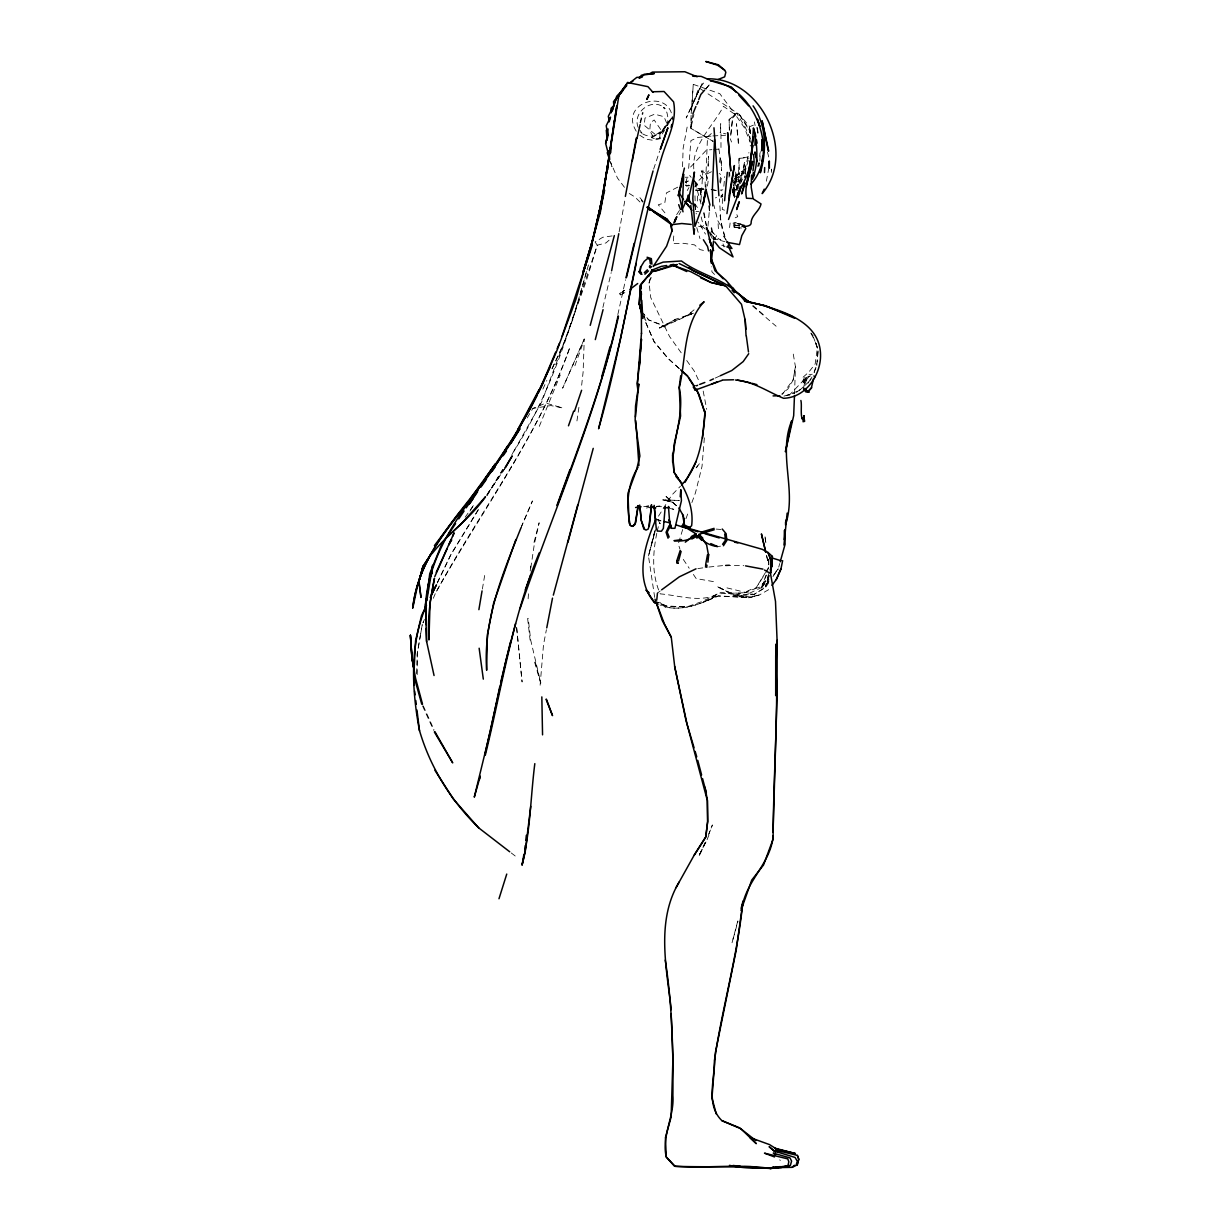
<?xml version="1.0" encoding="UTF-8"?>
<svg xmlns="http://www.w3.org/2000/svg" width="1230" height="1230" viewBox="0 0 1230 1230"><rect width="100%" height="100%" fill="white"/><g stroke="black" fill="none" stroke-linecap="round" stroke-linejoin="round"><path stroke-width="0.75" stroke-dasharray="5 3.75" d="M723.855 186.237L724.731 176.613M417.17 674.64L417.216 654.006L420.368 635.649M697.456 200.997L697.487 195.155M720.657 132.732L720.719 123.677L720.165 132.656M691.076 115.389L690.86 128.335L713.185 141.419L690.86 128.335L691.368 115.835M739.046 169.571L739.261 158.439M743.504 174.153L743.289 171.231L740.491 171.923L734.356 178.919M693.782 168.91C691.952 144.325 712.846 126.552 723.471 106.334L735.402 114.744L744.457 127.828L750.239 142.434M705.236 186.929L705.051 180.656L700.239 175.583L700.639 172.262L702.038 171.954M686.248 182.778C685.079 184.116 687.985 170.924 691.122 177.381M735.709 172.031L735.725 189.774M708.173 166.142L708.449 156.256L708.049 166.112M416.693 673.61L417.293 653.099L421.014 631.743M736.432 190.358L737.062 173.968L734.879 176.444M682.542 166.696L683.127 148.369L687.355 125.937M584.265 339.019L562.633 388.203L584.265 339.019L583.112 372.106L581.283 388.726M805.22 379.24L806.219 380.255L805.22 379.24L808.402 374.95L812.261 374.197M794.549 393.908L795.441 366.74L793.012 352.595M758.003 166.158L758.187 162.514M803.451 388.772L805.173 379.655L806.28 380.562L805.22 384.006M691.614 110.408L693.259 84.347L719.796 93.68L735.479 114.759L732.603 117.742L730.758 135.162M804.451 383.668L804.989 379.332L803.867 379.686L803.052 382.945M745.196 173.937L744.75 169.217L745.549 170.309M691.183 113.621L693.259 84.347M737.339 190.389C736.078 186.914 741.844 173.092 736.201 174.076M738.185 189.082L738.692 181.563L734.418 182.194L734.571 197.753M707.957 226.212L709.772 205.933M817.889 351.795L816.766 365.833M528.131 598.795L528.516 593.367M673.763 235.945L673.118 243.632L683.081 243.279L694.473 244.862L700.024 249.613L706.466 251.105M704.36 437.849L702.023 466.37L695.473 492.8L691.66 503.162M540.124 685.218L543.522 644.597L546.397 629.714M818.165 350.95L817.104 362.004M659.634 138.298L660.418 129.119L654.191 120.002L650.424 122.646L649.732 130.734L654.314 138.575L659.634 138.298L666.337 127.29M705.743 189.374L706.712 176.459L705.098 173L701.238 170.724L701.561 171.893M759.694 156.287L760.017 152.874M702.914 170.201L700.716 204.488M730.743 135.392L732.711 117.588L735.479 114.759M530.207 571.012L531.068 563.586M768.888 167.664L766.059 182.901M729.575 227.581L730.113 222.999M719.504 162.422L720.088 157.947L718.812 147.969M733.095 188.882L732.726 191.803L732.711 188.836M732.45 191.004L734.018 195.755C730.974 188.313 735.54 178.442 742.413 174.752L734.971 178.704M739.538 225.905L734.71 224.921L734.956 223.122L741.644 224.383M576.947 420.937L578.992 406.792M693.013 113.483L690.86 128.335L693.92 114.467M739.553 226.059L734.679 225.275L734.325 226.966L739.722 227.857M530.791 567.952L534.358 544.014L539.14 522.781L533.559 544.152M733.357 185.669L736.232 176.828L733.926 185.853L734.541 194.755L733.249 188.236M736.693 189.128L737.754 182.44M719.811 182.225L720.58 175.921L719.212 173.353M758.941 166.404L759.54 162.76M759.832 160.93L760.401 151.705M745.503 174.245L745.688 173.138M737.047 188.99L738.169 182.317M482.375 589.047L485.22 572.196M420.675 633.804L422.259 624.625L421.321 629.96M619.12 231.855L625.24 198.276M733.295 187.437L733.003 194.063L735.417 196.493M666.952 125.383L668.198 118.941L666.952 112.606L663.385 107.364L665.138 108.532C652.684 96.355 631.467 112.453 638.37 127.92M720.488 183.116L721.334 178.073L720.226 174.06M734.725 224.829L735.079 223.091M649.84 279.133L649.04 283.131L651.024 277.765M740.737 182.225L744.627 164.205L739.415 182.87M734.679 225.275L734.31 226.92L738.984 227.688M617.829 314.572L625.578 279.764M707.465 186.053L708.096 181.502L706.235 174.568M738.861 182.394L739.092 179.611M656.789 533.282C652.669 553.269 651.639 574.841 660.233 593.875C680.528 595.489 702.115 603.991 721.164 592.307L749.946 596.934L758.91 595.089L748.932 597.765L718.305 595.966C700.331 603.945 679.375 613.17 659.926 604.914M657.174 531.575L659.157 523.088L660.295 523.749L658.265 520.382M744.811 170.063L748.916 152.551M640.046 122.708L642.49 112.484M602.885 307.469L611.187 272.63M654.698 597.426L648.471 556.037L655.067 530.361M640.538 122.969L643.09 112.668M654.852 530.668L648.471 556.037L654.775 532.59M744.765 173.384L748.609 158.578M737.785 920.993L732.035 942.764L738 921.178M652.069 542.768L655.744 528.977M814.214 372.659L816.612 363.788M778.728 567.091L779.712 563.571M577.793 302.273L573.088 318.724L541.738 401.856L511.865 454.777M579.884 294.969L589.293 262.067M586.526 271.476C568.813 335.267 547.888 399.227 511.449 455.038M806.28 380.562L804.912 380.5L805.173 379.655M682.665 529.53L678.268 543.937L679.929 549.087M768.627 576.762L765.46 586.833L769.657 575.01M686.724 185.361L685.648 185.484L689.031 185.238L688.001 185.207M653.622 169.125L659.634 151.075M768.935 575.394L766.567 582.436L768.919 579.115L761.416 587.894L768.627 576.624M739.061 184.208L744.473 162.468L745.472 171.401M574.887 365.771L582.39 344.892M765.952 575.256L760.97 589.016L766.459 575.04M685.956 518.722L688.493 511.818M651.039 277.55L649.071 282.823L650.747 297.583L669.551 336.543L682.435 354.532M697.487 104.396L698.763 101.06M757.772 166.419L759.033 163.129M708.618 834.678L712.401 824.961L708.895 833.771M707.066 839.721L709.833 832.71M721.103 195.216C723.717 197.63 721.088 194.617 722.779 194.017L722.548 194.817M539.309 426.349L560.28 374.95M769.273 572.826L766.551 579.499L759.202 587.479L752.037 588.939L743.966 592.752L717.551 593.844L702.053 601.547L687.339 606.698L666.675 606.144L656.574 601.901L667.121 606.19L687.339 606.698M696.58 104.811L698.01 101.337M733.203 182.67C732.111 179.857 743.12 168.771 736.34 175.613M424.412 619.459L422.982 622.903L424.473 619.351M433.329 598.272L435.543 592.998C480.13 510.973 538.878 436.004 569.921 347.168C538.479 436.035 480.838 511.926 435.236 593.598M520.89 528.07L532.436 500.856M814.076 372.183L816.09 367.432M521.09 527.393L532.298 501.379M699.809 88.437L691.368 107.656L697.887 90.559L703.975 82.533L702.93 81.749L686.202 117.988L699.809 88.437L704.544 91.558M542.891 389.095L546.812 380.485M552.316 368.416L565.677 339.096L597.288 245.216L595.059 241.972L602.746 237.267L612.694 235.837M740.429 183.593L742.736 178.581M705.067 842.904L698.717 856.495L706.235 841.397M810.401 380.316L811.954 377.01M705.297 842.504L698.932 856.003L705.159 842.842M437.465 582.436L450.411 555.468L480.207 506.775M551.87 368.846L562.602 346.491L586.449 280.471L597.288 245.216L605.99 242.91L610.172 239.25M437.234 583.051L451.302 553.915L478.916 508.528M803.282 380.009L804.374 377.779L806.173 378.041L806.403 381.162L803.99 382.53L802.698 381.208L803.79 378.963M662.924 130.964L666.783 123.384L664.015 116.712L654.698 114.175L644.966 118.126L644.243 125.306L656.113 135.208L662.924 130.964L672.21 117.573M687.232 190.558L688.954 187.575M679.037 214.727L680.928 211.437M695.088 186.975L696.964 183.716L696.149 183.055L711.294 168.372M808.125 383.114L811.6 377.133M527.178 417.908L532.867 408.421L545.828 403.102L562.802 407.976L550.871 405.577L532.867 408.421M667.29 125.721L672.087 117.849M486.803 495.567L502.578 469.629M487.157 495.413L503.055 469.445M769.042 581.021L763.292 588.616L753.59 594.72L732.68 594.782L717.382 586.602L729.959 592.66L742.259 593.567L755.651 588.509L765.245 572.903M766.198 571.335L769.073 566.646M733.664 182.932L736.032 179.595L733.311 181.902M721.103 190.819L720.811 189.897M658.496 516.17L671.826 495.044L680.482 486.158M469.968 511.08L474.011 504.669L469.599 510.942M505.499 467.508L486.557 495.398M755.651 588.509L764.799 574.226M765.813 572.642L768.873 567.876M504.531 469.014L485.512 496.736M676.685 214.65L679.729 210.023M694.95 186.806L696.964 183.716M768.704 582.82L765.537 587.479L753.99 594.444L741.459 595.382L735.356 595.72L717.382 586.602M772.947 576.609L778.236 568.86L773.885 574.502M806.219 380.255L809.002 376.472L811.708 375.442L806.972 377.241M465.171 517.215L468.492 512.51M696.441 467.784L699.639 463.264L696.103 467.769M654.314 138.575L651.47 137.606L662.063 130.641L671.841 117.603M773.639 574.933L778.236 568.86M662.063 130.641L672.057 117.526M768.458 581.575L765.183 585.818L748.332 593.783L753.99 594.444L726.161 587.694M713.692 239.481L716.583 235.976L712.139 231.917M705.743 89.144L711.278 82.579M705.836 88.698L709.572 84.424M735.632 176.782L739.168 172.83L743.089 171.247L743.52 173.307L743.089 171.247L740.491 171.923M782.357 394.384L793.196 379.716L795.41 366.678L793.104 380.147L787.969 388.911L781.634 394.169M711.371 133.547L707.527 136.791L705.959 174.399L713.077 170.97M750.223 138.806L745.472 127.736L736.693 113.114L729.021 119.633L729.452 130.288M799.454 390.448L803.559 386.651M804.927 385.39L809.033 381.592M788.861 395.614L802.898 381.008L804.605 381.654L801.714 381.684L804.435 381.746L803.39 382.069L804.666 378.148L802.959 377.349L808.971 371.906L815.167 363.942L817.35 348.136L814.414 339.434M694.074 309.837L686.909 315.649L659.526 327.933L665.353 326.703L648.733 320.046L644.428 314.157M796.486 392.37L800.899 388.849M657.466 593.137L660.233 590.938M663.385 130.964C657.281 137.268 646.734 138.067 640.184 131.994L641.922 133.178L639.262 129.227M691.322 312.635L686.909 315.649L691.798 313.804M686.524 185.792L685.879 184.715M722.794 196.416L720.934 196.954M696.288 386.143L697.887 385.667M736.693 113.114L729.159 119.694L729.329 130.411M675.947 319.154L659.526 327.933L675.947 319.154L693.428 313.204M768.658 589.677L759.125 595.105L748.932 597.765L732.88 595.996L747.225 597.226L718.212 595.95L703.837 601.839L717.567 595.182C701.623 604.222 683.603 610.664 665.092 607.097L659.418 602.316M722.456 196.846L720.765 197.061M651.47 137.606L656.113 135.208M620.397 294.862L625.378 292.325L624.025 293.647L622.78 292.017L624.348 290.418L619.766 293.432L620.397 294.862L619.766 293.432L624.363 290.434L622.703 291.279L623.641 293.37M677.73 187.16L666.414 192.91L664.815 202.796L658.265 204.795L666.568 214.835M721.979 196.016L721.241 195.908M722.456 196.216L721.18 196.6M715.168 378.102L720.35 375.719M735.217 217.802L737.754 216.68L736.263 213.328M691.752 313.911L664.6 326.027L648.564 319.815L641.522 311.574M753.375 125.137L749.716 126.69L739.276 114.39L706.112 92.588M797.717 391.171L786.6 395.553M715.383 197.907L716.583 197.43M721.041 190.081L722.856 189.82M783.941 396.137L794.688 392.908M713.2 239.865L715.814 239.112L724.977 241.726M694.658 385.836L697.994 384.898M660.725 138.513L653.345 140.343L645.965 139.174L639.708 135.208M646.396 508.036L649.317 507.375M736.478 189.174L735.217 190.112L734.418 193.771A3.275 1.184 -83.2 0 0 734.756 194.109M702.591 189.512C690.83 192.603 694.32 187.667 704.098 188.498C690.814 188.913 693.997 192.372 704.098 189.236L696.134 190.742L704.16 189.143M656.528 506.468L663.37 506.806M717.536 546.581L720.488 546.166M697.856 568.567L707.066 567.291M708.911 567.045L723.763 565.508M686.294 186.099L689.723 185.669M656.266 506.391L659.91 505.945M711.002 136.115L697.902 137.437L690.922 140.574L688.585 169.187L706.435 150.06L711.893 149.645M712.862 135.93L725.546 135.285M722.379 198.476L722.287 209.438L724.516 210.192M713.707 149.506L720.98 148.953L720.965 132.64L725.854 133.901M738.123 176.643L740.306 177.551L740.629 180.918M725.639 565.431L743.843 565.677M685.264 177.258L688.047 177.212M738.615 228.488L739.799 228.488M695.949 211.422L698.717 211.452M733.418 224.429L734.11 227.473L741.644 228.011M737.523 227.781L739.338 227.888M716.137 529.085L721.026 529.469M716.06 190.373L709.356 189.251L719.381 191.096M713.415 581.606L696.165 578.577L693.182 574.149M738 223.722L741.536 224.49M748.44 156.917L739.491 158.316L745.549 157.809L748.516 158.716M698.594 226.243L702.284 227.15M670.304 508.513L673.763 509.358L670.688 508.344M744.857 225.259L734.971 222.415L733.019 223.199L739.553 225.444M657.204 519.829L660.802 520.89M721.749 245.247L725.147 246.338M657.512 519.614L660.941 520.828M655.99 519.091L660.51 520.69M629.268 193.464L634.941 197L640.784 202.827M717.936 238.251L721.011 240.388L719.965 238.205M511.25 852.959L515.662 856.357M752.652 306.086L776.115 326.227M711.14 231.302L716.583 235.976M713.661 237.206L715.829 239.112L697.841 222.123M752.945 305.486L763.492 314.819M679.145 368.447L667.752 358.284L654.068 341.802L644.428 319.37M803.867 379.686L804.912 380.624M676.193 505.561L664.754 495.306L676.546 505.73M659.695 602.254L665.092 607.097M679.206 368.539L668.182 358.376L654.222 341.802L644.289 319.293M714.584 274.49L711.955 271.861L711.586 266.787M733.003 194.063L735.017 196.154M624.471 187.314L617.46 178.012L610.203 161.391M738.846 173.215L739.338 173.799L738.938 172.784M694.581 203.396L698.563 209.177M738.369 170.247L740.306 177.551M694.596 181.41L697.871 185.407L696.38 182.932M643.059 201.551L639.631 197.292L642.506 202.104M686.448 183.162L686.033 181.517M810.97 332.992L813.23 335.959M694.135 180.303L697.871 185.407M686.724 360.513L694.227 371.014L698.932 380.962M709.895 232.132L715.184 239.65M726.13 240.065L723.225 235.837L726.284 240.342M636.248 131.195C618.167 102.244 671.057 86.5 672.626 119.864M739.999 115.512L750.269 131.871M683.28 559.404L689.215 568.26M739.276 114.39L748.67 128.427L750.454 133.409M720.38 225.044L717.736 220.616L713.861 204.964M779.789 1159.798L780.251 1160.567M700.224 224.829L705.451 234.115M709.925 234.177L712.601 239.066M810.985 333.345L813.583 338.342M643.844 316.279L646.073 321.091L644.013 315.818M422.52 705.851L433.59 730.266M423.289 705.882L434.098 729.913M730.282 138.79L731.543 142.019M813.368 337.082L815.013 341.356M706.712 176.459L707.727 179.134M734.156 196.877L732.711 190.788M815.628 343.062L818.027 349.889M750.362 132.978L749.408 127.628L750.515 130.826M723.025 243.924L724.04 246.923M696.749 227.565L699.962 238.589M534.604 662.155L540.708 683.296M701.023 204.011L695.396 183.408M535.296 662.124L540.8 683.05L530.653 639.923L528.239 618.306M816.182 343.339L817.766 349.428M734.018 195.755L732.603 190.296L732.726 191.572M767.459 152.09L769.257 159.116M701.177 216.957L703.376 225.751M749.408 127.628L750.239 131.087M766.613 555.591L768.781 564.647M766.521 555.729L768.642 564.831M711.155 227.981L713.815 240.127M703.56 212.867L706.327 225.782M694.596 204.472L695.78 210.007M711.647 227.688L714.169 239.865M703.191 391.079L706.712 409.344M754.421 121.939L755.128 125.66M701.223 195.985L699.932 188.528L701.054 196.016M704.144 212.729L706.404 225.767M757.234 127.689L758.495 134.977M756.896 127.244L757.972 134.27M768.181 559.158L768.704 562.802M694.965 204.549L696.272 213.928M768.074 559.312L768.827 564.816M757.234 128.458L757.988 134.055M750.346 133.271L749.424 126.198L750.315 146.016M720.073 215.235L721.902 227.673L725.408 238.62L720.795 221.016L719.489 198.86M738.723 143.157L736.478 123.707L738.323 143.264M527.624 618.444L530.099 640.061M708.818 205.902L709.772 214.451M516.631 627.992L522.089 681.897M516.662 627.362L522.074 681.835M709.279 205.61L710.048 214.189M720.565 158.255L721.656 170.724L721.134 158.163M718.12 223.675L718.505 230.871M694.981 195.801L695.396 211.022M729.698 172.431L729.79 176.059M738.846 158.562L738.984 169.617M728.99 172.169L729.052 179.534M733.772 185.561L733.68 185.669M736.324 181.164C735.648 185.607 734.694 175.629 736.324 181.164M687.047 181.164L685.633 182.209L688.323 180.995L685.479 182.055L687.047 181.164M648.702 506.037L643.075 506.668L648.702 506.037M679.191 500.456L663.262 499.995L673.118 502.378L662.739 499.872L679.191 500.456M611.956 166.511L610.541 162.252L611.956 166.511M765.86 542.738L764.829 535.434L765.829 542.784M771.671 172.415L771.348 169.125L771.671 172.415"/><path stroke-width="1.5" d="M641.491 333.638L641.214 291.172L641.43 294.8M775.715 655.329L775.7 695.627L777.083 640.323L775.5 601.393L770.211 571.965M769.396 161.238L769.319 168.172L769.073 161.238M813.599 378.456L811.446 387.681L808.51 390.94L805.942 390.464L806.772 391.171L804.973 388.342M486.68 670.335C483.006 620.412 502.763 573.457 520.89 528.07M771.21 572.703L770.349 558.389L767.997 552.47L762.262 549.318L681.466 526.332M772.994 835.97L772.932 839.598L763.538 864.967L751.73 880.08L740.983 910.385M773.055 832.326L777.129 692.413L776.115 654.96M486.649 669.75L487.357 634.818L493.645 603.084L515.847 539.54M777.083 640.323L775.946 690.768L775.869 644.166C778.698 708.465 773.455 772.578 773.116 836.831C770.088 863.214 748.332 878.943 742.628 904.373C737.139 957.155 722.118 1008.246 714.399 1060.66C714.645 1080.278 705.697 1105.001 721.918 1120.668L740.906 1128.771L756.312 1143.669L749.67 1137.412L769.503 1144.592L776.514 1149.02L795.272 1153.433M772.363 556.39L771.84 566.523L772.363 556.39L767.997 552.47L772.179 563.432L770.949 569.936L770.595 563.34M751.561 175.06L751.207 187.129L753.083 198.599L746.518 198.23C743.812 185.745 750.485 173.522 752.576 161.361L746.241 186.591L750.546 160.254C749.593 171.554 744.319 181.902 738.63 191.511M784.14 539.54L784.494 530.299M608.02 128.95L607.497 138.221M729.098 199.737L729.236 196.216M754.943 145.278L755.374 134.07M762.108 139.697L761.662 150.798L762.108 139.912M794.472 395.722L793.673 415.694L785.417 451.748L791.782 420.599C777.606 454.362 797.132 490.632 785.463 524.826M764.476 172.523L764.691 167.572M413.849 674.132L413.941 685.371M414.049 670.412L415.586 640.646L421.521 615.6L426.487 605.329M641.491 333.038L637.34 383.391L637.893 391.801M641.845 313.296L642.813 318.462L639.2 303.518L640.569 284.622L651.362 272.03L670.565 265.803M751.699 154.519L753.452 127.92C757.234 143.51 758.633 160.115 753.698 175.613M762.754 156.241L762.339 161.591L762.677 157.486M640.184 355.593L639.154 368.354L641.476 339.173L640.461 351.934M665.23 506.376L663.37 528.408L661.402 531.283L657.496 531.006L656.236 528.346L654.329 507.037M694.135 172.169L692.828 198.445L694.919 226.458L703.068 204.58L705.636 190.558M680.19 496.736L680.79 489.617L681.42 500.81L674.932 528.3L671.457 528.316L669.904 525.61L668.459 506.499L669.151 507.867L664.015 507.56M770.949 569.936L771.364 564.939L770.472 570.243M638.155 391.571L638.816 383.96L635.541 405.931L635.157 420.368L639.892 456.023L636.417 470.321L627.961 493.215L629.084 522.935L630.313 525.395L632.635 526.363L635.649 522.827L638.155 505.622M694.52 228.98L694.058 234.269L690.783 205.456M724.593 200.721L727.299 172.354M760.786 168.018L760.355 172.769C766.721 151.106 766.613 125.137 753.083 105.857M683.742 174.322L682.143 209.776L687.632 197.784L688.047 201.105L694.55 172.369M702.53 438.095L705.067 411.097L705.082 413.234C703.068 438.126 699.409 465.909 681.712 484.881M534.819 763.646C530.53 797.363 530.345 831.864 522.089 864.967L523.888 854.435M740.26 186.376L739.046 194.617L737.892 197.169L736.801 197.077M750.331 163.621L753.006 137.068L752.176 143.925M783.941 545.09L787.154 513.125M656.743 600.148L657.466 593.137M639.831 360.082L637.34 383.376L637.97 391.417M726.93 213.605L734.387 165.543L729.052 195.539M713.492 241.311L711.355 262.175M707.896 562.172L708.757 554.361M753.252 172.692L752.545 179.134L754.559 174.522M524.779 849.177L525.164 845.702M525.764 840.49L526.348 835.278M745.811 228.519L741.828 235.607L739.507 244.586L726.807 242.249M530.73 806.342L525.225 851.744L522.089 864.951M607.743 169.679L608.235 165.912M608.727 162.16L609.45 156.518M638.232 389.049L635.449 416.955M752.975 170.893L754.144 161.945L753.652 154.334M651.931 264.235L651.346 258.638L647.072 257.239M651.346 506.391L648.979 526.071M680.713 375.78L679.206 387.096L680.574 416.032L674.209 444.061L672.702 461.066L672.656 453.532M750.946 158.885L752.775 145.248L750.5 158.624M639.831 272.384L640.599 266.802M614.416 120.54C607.082 171.554 599.594 222.738 583.327 271.861C601.654 218.156 607.635 161.699 616.784 106.026L614.523 121.217M607.82 163.79L602.946 195.57L592.353 241.188L583.343 271.046L592.137 241.695L602.946 195.57L608.004 163.482M426.195 604.376L425.257 609.972C427.133 537.879 485.589 487.234 519.752 428.701M426.81 600.64L432.699 565.185L430.608 576.009L432.176 572.565M478.885 609.665L482.052 590.923M785.432 523.35L786.001 519.936M739.368 192.341L740.06 188.513M434.451 578.484C430.223 598.672 427.225 619.274 428.947 639.938L430.039 602.915L434.436 578.423M605.637 143.387L607.789 134.639L605.637 143.387L609.68 158.947M625.363 196.4L636.325 137.96M638.186 505.576L634.972 524.503L632.758 526.317L630.313 525.395C625.978 505.791 627.146 484.589 638.093 467.108M705.59 190.512L703.068 204.58L706.266 189.451M738.261 192.879L737.923 194.109L737.646 192.972M705.651 564.662L707.496 554.715M681.189 185.115L678.222 195.739L684.403 168.11M683.45 174.06L680.559 187.929M611.618 270.8L618.782 233.715M546.75 627.869L552.501 598.118M632.251 161.176L636.786 137.914M671.165 127.443L671.749 124.415M650.393 263.881L649.64 258.807L650.532 259.499L647.549 258.546L644.243 261.344L640.815 266.925L640.169 271.353L641.491 272.875M771.933 585.342L776.284 579.545L780.942 568.967L782.649 560.634M636.202 263.451L620.304 339.649L598.672 428.455M650.993 273.598L651.762 269.893M609.173 121.862L610.48 117.142L606.221 125.737L607.774 134.777M418.123 582.943L412.849 607.758C420.322 542.245 476.487 500.625 507.344 446.305M499.857 686.232L490.355 731.097L474.288 797.148L480.269 776.13L479.331 779.635M599.041 215.988L604.622 190.235M412.68 608.158C419.368 546.627 470.752 506.898 500.918 456.884M744.719 177.243L745.011 175.982M637.032 138.252L640.123 124.676M626.485 277.442L643.905 204.288L653.038 170.97M500.61 682.665L510.435 641.999M539.201 552.885C512.218 617.537 501.994 687.263 485.373 754.897M625.978 277.934L634.127 243.402M615.507 100.968L616.645 96.324L626.746 85.623M797.317 1164.979L798.716 1159.244L797.501 1155.431L775.331 1150.096L777.591 1151.803M618.029 315.91C604.191 380.793 580.222 442.723 557.467 504.838M618.475 316.433C595.505 417.001 553.316 511.557 520.013 608.819M484.774 755.097L505.822 661.156L515.524 623.595M595.305 339.603L603.069 309.653M770.441 570.09L772.179 563.432L770.349 558.389M674.67 222.292L676.808 216.634L673.809 222.845M741.137 908.278L743.058 901.021L736.216 950.083L715.506 1052.034L711.97 1098.021L716.291 1114.042M678.56 560.972L681.113 551.378M590.231 325.35L614.339 235.607M567.952 542.215L593.229 448.366M598.595 428.686C624.333 339.557 635.218 246.861 661.494 157.901C666.829 139.651 677.453 121.509 673.579 101.859L664.046 91.497L652.392 91.773M553.331 595.135L577.67 505.176M422.997 566.415L418.969 581.098L420.983 597.457L418.846 581.39L422.997 566.415L418.969 581.098L423.674 566.753L431.546 553.269L422.997 566.415L431.546 553.269M601.931 376.103L610.034 346.645M736.693 197.569L737.539 194.571M780.204 561.818L785.109 544.229L784.617 530.207M741.521 193.771L744.565 183.101M741.967 193.633L745.073 183.024M738.876 202.028L736.662 209.546L739.368 201.935M796.994 1165.041L798.793 1159.229L797.286 1155.385M498.98 898.761L506.745 874.069M660.402 149.399L667.89 127.797L660.279 149.091M676.838 560.711L680.205 550.456M562.079 336.313L592.26 245.37M728.529 219.447L741.721 185.638M434.79 576.609L447.166 548.626M574.518 411.235L581.621 390.264M568.475 425.811L573.672 411.143M525.287 589.862L530.668 574.825M674.624 221.492L675.608 218.709M569.967 469.599L556.883 505.53M764.214 189.143L762.17 193.602C796.948 153.089 761.232 77.29 707.173 78.828M679.221 881.941C656.559 919.456 665.937 965.212 670.842 1006.094L670.996 1009.845M618.905 95.894L620.12 92.834M693.013 113.483L695.873 106.533M698.732 99.599L700.869 94.403L704.606 90.128M647.103 99.2L648.917 94.833L646.642 99.292M432.114 572.765L429.193 579.668L425.288 608.773L429.747 573.672L441.739 544.244L455.577 523.657M538.632 392.247L555.683 352.149M557.159 348.659L559.389 343.431M776.284 579.545L780.942 568.967M656.005 519.075C644.781 544.613 633.973 578.992 654.621 602.7L658.112 604.161M448.719 545.121L451.041 539.878M452.579 536.388L454.131 532.882L436.25 572.319M608.235 150.66L607.251 152.843L609.603 159.685M550.302 366.771L530.653 407.868L509.112 444.676M426.149 606.036C409.421 644.751 411.789 689.415 419.368 730.128C430.269 767.582 451.102 800.761 478.87 828.021M430.193 597.611L435.851 585.803M670.058 526.578L667.167 532.098L669.166 537.08M432.268 593.321L436.419 584.757M702.837 538.171L699.762 535.081L698.702 535.926C703.114 541.861 710.171 545.736 717.536 546.581L710.771 543.583M538.955 389.864L517.676 429.762M531.483 406.269L537.279 395.091M681.835 181.148L683.342 178.288M685.125 482.221L695.873 462.065M676.054 887.645L694.058 855.388L705.682 837.092L707.65 821.625L707.404 800.715L687.17 724.639L674.624 666.276M517.968 430.131L530.653 407.868M505.499 467.508L512.187 455.915L504.93 467.907M519.921 428.947L510.942 443.154L541.569 386.528L557.252 349.766L575.871 299.505L600.44 211.745L618.859 95.648L627.684 82.533L631.174 83.163M449.719 543.137L451.748 539.939M468.968 504.469L477.563 491.831M694.135 855.25L705.882 836.8L707.665 821.394L707.358 800.007L705.021 787.215M723.424 545.751L726.792 540.508L726.161 533.774L722.225 529.023M653.192 266.495L666.599 246.2L671.98 230.84L670.78 224.767L681.789 223.506L691.214 224.429M648.625 276.581L652.853 270.2M482.175 484.051L517.092 431.961M458.775 518.906L464.094 510.988M466.216 507.821L477.932 490.386M485.573 478.255L495.306 463.971L470.583 498.319M502.978 453.855L508.128 446.305M469.783 503.501L473.012 498.796M485.127 478.747L494.706 464.94M748.732 353.687L743.181 361.589L731.758 370.538L720.35 375.719M480.899 487.126L486.45 479.27M492 471.428L495.336 466.724M503.101 455.746L506.437 451.041M722.533 544.337L725.577 540.047L724.701 534.005M434.405 545.597L458.959 513.248M622.718 90.882L615.799 99.2L612.217 110.746L615.799 99.2L626.439 85.562M621.212 91.358L627.731 82.548L647.949 86.669L653.038 92.373M641.768 77.136L644.043 74.261L654.329 73.539L641.384 75.261L639.17 78.243L641.768 77.136L636.802 77.382L629.391 83.225M651.27 272.091L640.538 285.345L639.231 304.01L641.522 311.574M669.151 525.594L666.076 532.252L668.059 538.217M617.276 97.155L613.509 101.598L613.832 105.58L611.079 108.286L611.233 112.806L612.048 108.824L608.312 116.327L609.035 119.848M431.991 553.731C448.197 533.205 470.567 518.337 485.512 496.736L461.773 523.365M807.956 391.847L811.677 387.788M737.508 197.138L738.384 196.231M695.78 534.097L695.135 534.758L696.318 534.02L682.312 525.425M750.777 184.346C780.589 152.151 753.913 85.27 710.079 80.565L731.404 86.976L736.324 92.373M445.706 538.356L461.373 523.765M644.289 272.676L647.395 269.816M644.904 274.198L648.502 270.923M792.012 1167.347L794.426 1165.256M694.658 385.836L693.228 387.004L695.165 390.125L721.826 380.47M699.809 305.209L704.114 301.734C682.865 324.228 686.202 359.36 679.252 387.742C684.618 413.265 673.487 437.08 672.672 462.326L672.672 454.885L673.932 472.105L678.36 478.885L676.054 476.625M698.702 535.926L699.762 535.081M661.632 589.831L679.314 576.839L696.011 568.829M685.295 542.184L691.199 537.572L695.396 535.911M630.713 82.656L633.296 80.688M629.991 289.373L637.693 283.515M691.245 536.587L695.135 534.45L695.888 535.542C689.753 540.17 681.543 541.846 673.979 540.662L681.605 539.616M803.667 418L802.129 418.123M773.132 1166.963L770.503 1168.5C738.707 1163.688 707.019 1168.515 675.193 1166.332L666.276 1157.03C661.34 1135.92 674.517 1116.717 672.887 1095.5C673.271 1050.266 672.241 1004.848 665.245 960.077M648.979 74.077L652.454 72.093L684.879 71.755L697.179 76.798M695.165 390.125L696.78 389.203M691.813 539.017L697.087 536.203M710.002 380.5L713.446 378.901M776.93 1166.932L775.284 1167.67L792.197 1167.332L795.979 1165.517L797.301 1161.289L795.072 1157.445L774.285 1151.049L769.134 1146.668L775.577 1152.264M745.426 226.674C736.924 225.582 750.3 228.119 751.084 223.414C750.93 215.342 759.479 211.391 761.016 203.934L753.821 199.26M699.44 534.589L699.701 535.388L698.778 534.358L714.23 529.761M701.254 532.129L714.123 528.362M696.718 538.033L699.147 537.049M717.936 79.55L724.67 76.844L725.838 72.216L724.608 70.125L718.366 64.775L705.789 61.5L717.536 65.175L724.608 70.125M653.361 265.834L663.17 262.113L681.466 260.991C702.084 276.535 728.391 279.056 744.396 300.474C774.131 308.638 823.055 318.139 820.456 358.499C819.026 377.871 804.189 397.797 783.541 398.289C767.705 391.74 753.252 381.346 735.479 380.024M699.67 384.437L704.836 382.469M711.432 384.068L717.659 381.777M705.528 565.692L707.004 565.17L706.727 567.091L705.374 566.953M654.898 271.292L677.299 264.527L673.21 265.373L686.755 271.538M780.973 560.711L772.963 558.266M802.99 421.736L804.466 421.367L803.943 415.725L804.466 421.367C799.254 419.261 802.344 405.854 800.884 400.473M783.141 1166.624L770.949 1168.5L759.756 1167.87M651.562 270.293L661.433 266.357L666.752 265.511M670.288 264.942L673.825 264.373M649.778 507.513L653.161 506.991M776.299 1167.193L779.974 1166.64M654.437 506.606L650.778 507.037L651.562 504.715L649.379 525.64L648.118 529.131L646.042 530.084L643.828 528.992L641.291 520.582L639.738 505.069M751.1 1166.686L743.981 1166.686M635.587 507.513L639.339 507.083M641.076 506.791L637.263 507.206L640.015 506.914M776.33 1167.747L789.46 1166.624M776.561 1166.947L781.388 1166.64M725.639 565.431L729.39 565.262M722.333 380.055L733.634 379.763M773.07 395.906L779.835 395.737M787.815 1166.655C768.458 1168.362 748.778 1169.622 729.467 1165.348M762.908 1167.885C733.403 1166.055 704.067 1167.301 674.501 1166.255L666.276 1157.03L665.43 1137.627L671.134 1116.948L672.933 1058.6L671.149 1013.597M686.294 527.224L689.861 527.301L691.629 525.717C694.166 506.637 684.726 487.203 673.932 472.105L672.764 453.516M809.309 392.139L805.942 392.001L803.451 388.772M745.58 565.877L762.923 569.121M733.034 1165.471L740.337 1166.286M695.288 76.429L692.798 76.106L701.146 76.368L708.926 79.658M745.134 226.704L741.936 226.028L745.334 226.827M655.636 507.79L650.778 507.037L655.652 507.867M744.596 301.258L762.815 305.101L786.278 313.988M737.4 380.101L750.515 382.868M746.41 301.642L765.967 305.839L794.565 318.247M724.685 285.514L711.032 282.5L700.562 277.78M640.953 274.152L638.785 271.415L641.983 274.382M664.123 521.52L669.489 522.781M721.964 285.237L711.032 282.5L690.968 271.769L673.21 265.373M774.531 1148.067L795.395 1153.571M734.495 542.092L737.862 542.999M752.13 383.314L756.942 384.667M705.051 533.82L719.227 537.941M686.002 528.085L676.331 524.995M691.122 529.653L697.948 531.76M695.888 535.542L695.135 534.45M726.853 246.876L731.958 248.506L727.099 241.48M774.516 1156.953L764.491 1153.171L787.8 1158.906L788.83 1161.843L787.938 1165.533L781.158 1167.531L774.408 1166.947L770.503 1168.5L790.398 1165.348L791.597 1161.074L790.014 1157.907L773.255 1153.11L775.607 1154.586M721.918 1120.668L739.461 1127.772L755.881 1140.61M787.538 314.526L790.198 315.603M787.907 314.665L792.766 316.725M722.81 284.299L693.551 270.923L688.954 267.786M679.145 263.528L726.377 286.713L741.49 304.287L745.226 320.43L745.872 329.302M682.758 524.088L690.307 527.931M670.611 223.937L653.438 211.621L667.075 220.216L647.334 207.532M659.495 215.035L666.891 219.094L671.149 224.398M764.507 570.043L769.273 572.826M744.288 299.136L748.993 301.98L735.555 291.433L725.838 280.179L714.984 270.738L710.725 257.547M647.072 207.132L666.891 219.094L672.01 225.72M647.779 206.871L658.004 214.22M728.16 284.007L735.678 291.848L748.993 301.98M509.727 851.79L478.578 827.775L453.409 799.162L434.897 770.257M698.194 535.557L702.699 539.14L706.697 545.09M682.004 370.983L687.693 376.057M654.652 602.7L646.211 590.123L648.902 592.553M676.5 476.81L682.081 483.344M680.59 369.8L687.493 376.149L698.778 393.984L705.082 413.234L697.133 390.387M691.86 203.949L689.031 201.305L688.231 195.078L689.969 202.258M697.564 536.265L701.761 540.37M691.983 210.315L684.956 201.29L688.862 206.302L685.648 202.32M646.211 590.123L648.656 592.614M723.148 278.779L716.875 272.245L710.986 258.331L711.278 261.314L710.494 250.213M813.922 375.934L814.89 376.949M738.784 95.064L748.64 105.842M731.435 287.128L735.678 291.848M731.988 290.08L734.295 292.709M647.518 207.24L649.917 210.084L647.626 207.24M683.496 199.66L679.913 193.971L679.514 189.62M714.861 241.956L719.381 247.753L733.049 256.916L728.022 245.247M732.911 287.974L735.555 291.433M688.739 377.656L693.997 385.62M644.658 529.361L641.307 520.567L639.923 506.637M703.376 239.758L707.588 246.523L708.572 250.92M434.359 731.988L452.702 762.877L434.882 731.635M678.914 507.975L683.542 516.2M706.374 227.673L709.049 232.562M694.074 747.794L686.063 720.841L674.732 666.875L671.273 637.217L662.324 620.612L654.99 599.195M671.273 637.217L664.4 623.933L656.343 602.731M710.002 205.133L706.235 190.496M713.615 250.613L709.326 238.851L711.217 245.677L706.743 227.535M640.138 308.284L641.614 311.482M546.059 699.27L552.516 715.629L546.443 699.301M678.683 204.687L680.467 209.454M759.848 126.152L757.403 119.156L759.786 126.306M639.2 303.518L642.598 314.034M695.15 751.376L696.749 756.773M414.756 679.052L421.721 704.114M422.52 704.175L415.525 678.145L412.035 658.25L410.343 635.28M756.465 157.625L754.943 151.967L757.142 161.684M697.764 760.386L701.607 774.931M702.561 778.575L706.404 793.135M753.913 129.288L755.758 136.422M679.083 195.57L683.019 211.837M765.752 551.978L761.416 533.897L765.675 552.101M434.052 675.516L426.456 640.845L425.58 603.684L426.18 624.655M608.543 152.32L609.496 157.332M706.773 545.797L708.511 555.16M768.719 151.059L762.108 120.817L768.35 151.029M411.927 658.05L410.451 635.31L411.927 658.05L413.88 668.997M756.512 139.882L757.08 143.203M682.558 514.232L684.311 524.257L683.696 517.799M412.035 658.25L413.926 669.089M746.379 336.405L748.486 351.964M479.147 648.225L483.313 679.129M414.633 691.06L415.094 694.842M415.802 700.531L416.263 704.329M416.955 710.018L419.522 730.881M607.097 140.235L606.298 130.165M671.396 226.305L671.903 231.194M635.802 420.721L638.939 465.509M654.145 505.346L655.544 521.366M718.904 195.678L713.969 127.797M712.846 205.933L712.355 189.482L714.553 139.559M683.68 517.861L684.234 524.549M710.479 249.921L711.355 263.404M642.429 312.943L642.69 316.633M641.753 300.274L642.706 316.648M745.165 319.385L746.041 335.79M687.908 197.031L688.047 201.105M426.287 628.469L426.672 641.799M541.83 696.903L542.553 734.848M610.695 147.4L610.449 153.089L610.68 147.431M650.716 267.156L650.24 267.894L649.348 266.787L650.716 267.156M651.024 266.541L649.671 266.157L651.024 266.541M678.13 563.248L676.761 563.017L676.746 561.065L678.13 563.248M671.457 528.316L669.166 519.906L671.457 528.316M730.743 170.693L727.607 132.686L730.743 170.693M640.784 289.035L640.538 285.345L640.753 289.111"/></g></svg>
